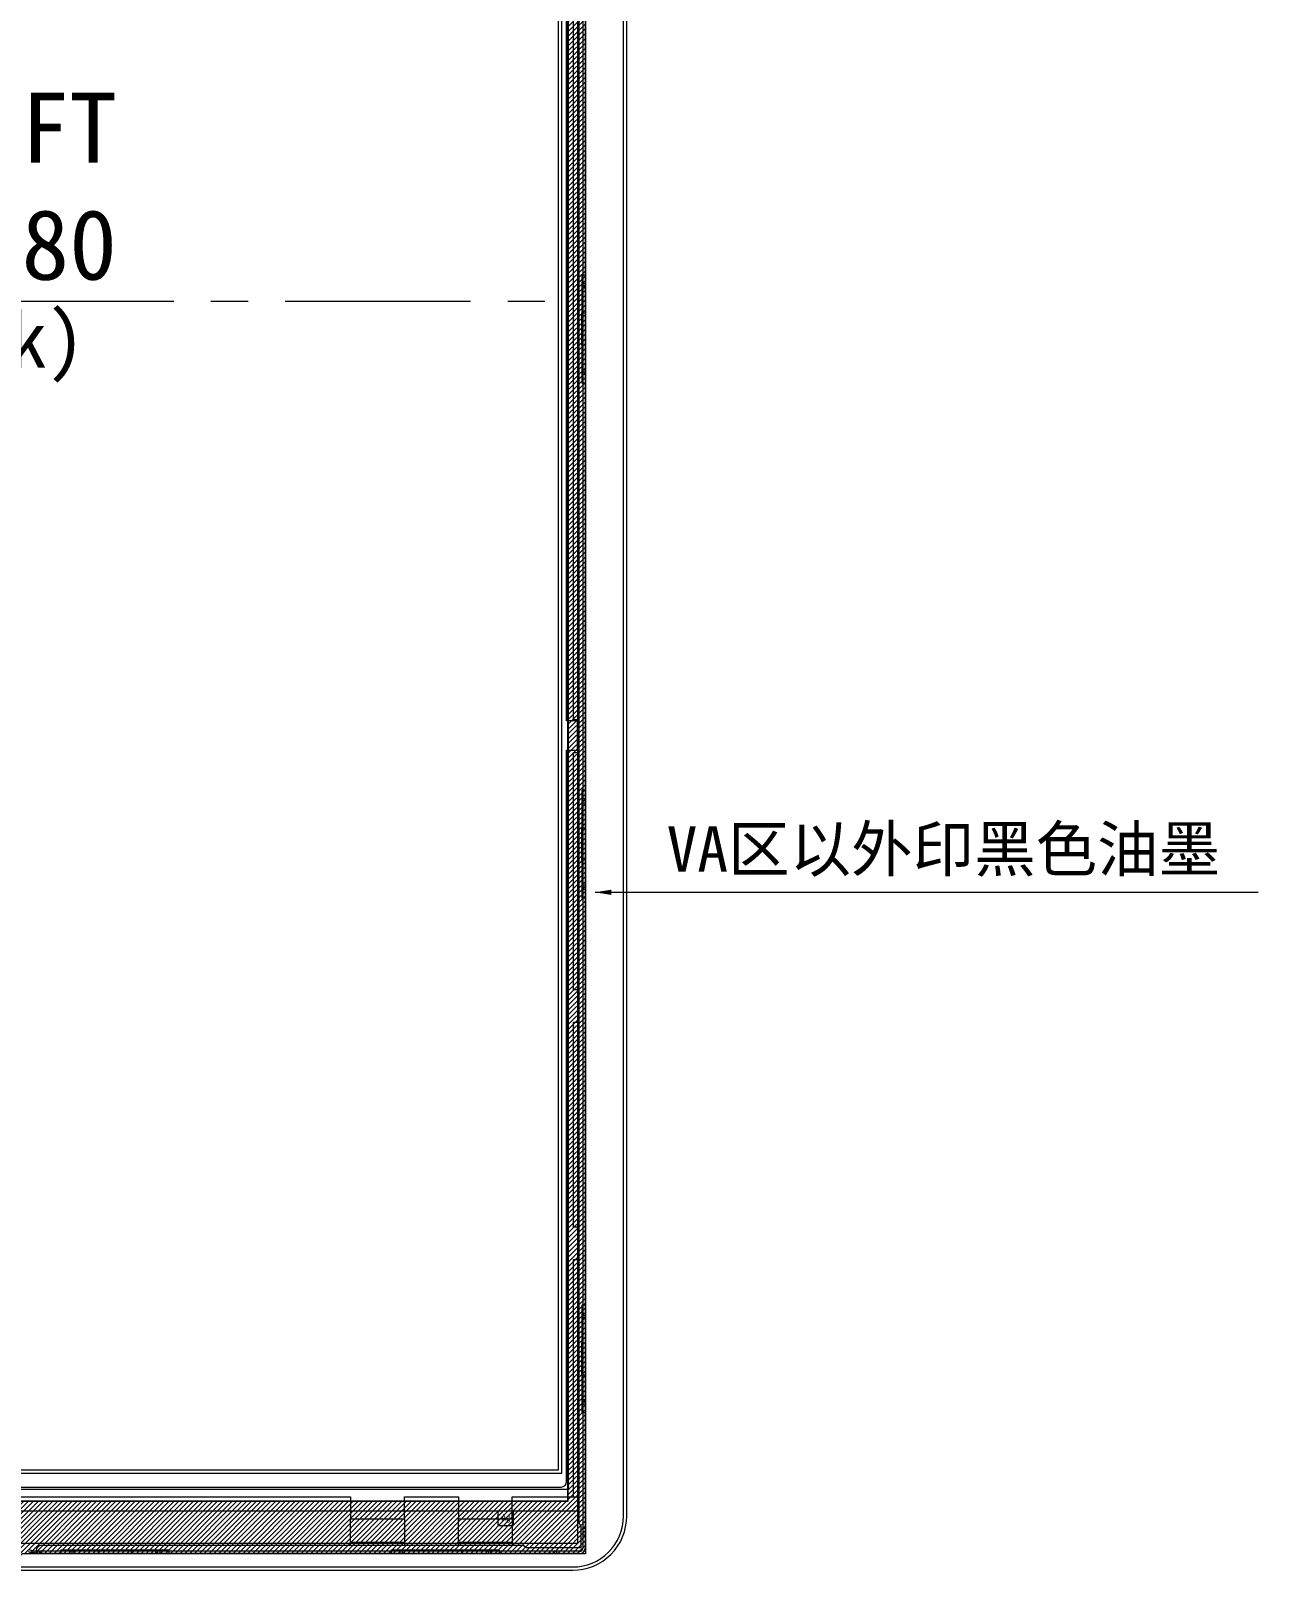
# Model space of a CAD drawing. Header units: millimetres. Extents: x 964 to 1969, y -17351 to -16641.
# Drawn here: x 1374.5 to 1488.2, y -17071.7 to -16929.1 of the extents above; entities that cross this region are included whole.
import ezdxf
from ezdxf.enums import TextEntityAlignment as Align

# ---------------------------------------------------------------- set-up
doc = ezdxf.new("R2010")
doc.units = ezdxf.units.MM
doc.linetypes.add('CENTER', pattern=[50.8, 31.75, -6.35, 6.35, -6.35])
doc.layers.get('0').update_dxf_attribs({"lineweight": 20})
for name, color, linetype, lineweight in [('aa.drawing', 8, 'Continuous', 100), ('chip_btm.drawing', 9, 'Continuous', 100), ('chip_top.drawing', 3, 'Continuous', 100), ('DIM（标注）', 3, 'Continuous', 9), ('GE.drawing', 6, 'Continuous', 100), ('text.drawing', 1, 'Continuous', 100), ('胶框', 7, 'Continuous', 18)]:
    doc.layers.add(name, color=color, linetype=linetype, lineweight=lineweight)
doc.styles.add('ROMANS', font='ROMANS.shx')
doc.styles.add('宋体', font='')
doc.styles.add('文字', font='')
doc.styles.get('宋体').set_extended_font_data('SimSun')
doc.styles.get('文字').set_extended_font_data('SimSun')
doc.dimstyles.new('DIM', dxfattribs={"dimtxt": 2, "dimasz": 1.5, "dimexe": 0.5, "dimexo": 0.5, "dimgap": 0.5, "dimtad": 0, "dimzin": 9, "dimdsep": 46, "dimtxsty": 'ROMANS', "dimcen": 0, "dimclrd": 3, "dimclre": 3, "dimclrt": 2, "dimadec": 0, "dimazin": 0, "dimtp": 0.01, "dimtm": 0.01, "dimtfac": 0.8, "dimtmove": 0, "dimatfit": 3, "dimfxl": 1, "dimtolj": 1, "dimlwd": 18, "dimlwe": 18, "dimarcsym": 0})

# ---------------------------------------------------------------- blocks, each defined once
blk = doc.blocks.new('afwe322323f')
at = {"color": 7}
for p, q in [((311.04, 1128.84), (311.04, 1091.12)), ((310.74, 1091.12), (310.74, 1081.12)), ((311.04, 1091.12), (310.74, 1091.12)), ((311.04, 1081.12), (310.74, 1081.12)), ((311.04, 1081.12), (311.04, 1043.4)), ((310.74, 1043.4), (310.74, 1033.4)), ((311.04, 1043.4), (310.74, 1043.4)), ((311.04, 1033.4), (310.74, 1033.4)), ((311.04, 1033.4), (311.04, 995.68)), ((310.74, 995.68), (310.74, 985.68)), ((311.04, 995.68), (310.74, 995.68)), ((311.04, 985.68), (310.74, 985.68)), ((311.04, 985.68), (311.04, 973.16)), ((260.66, 973.42), (305.29, 973.42)), ((272.45, 972.96), (262.45, 972.96)), ((262.45, 972.96), (262.45, 972.66)), ((272.45, 972.96), (272.45, 972.66)), ((294.29, 973.66), (289.29, 973.66)), ((303.07, 972.96), (293.07, 972.96)), ((293.07, 972.96), (293.07, 972.66)), ((304.29, 973.66), (299.29, 973.66)), ((303.07, 972.96), (303.07, 972.66)), ((260.16, 972.92), (260.16, 972.66)), ((262.45, 972.66), (260.16, 972.66)), ((293.07, 972.66), (272.45, 972.66)), ((310.54, 972.66), (303.07, 972.66))]:
    blk.add_line(p, q, dxfattribs=at)
blk.add_lwpolyline([(192.49, 977.92), (289.29, 977.92), (289.29, 975.86), (294.29, 975.86), (294.29, 977.92), (299.29, 977.92), (299.29, 975.86), (304.29, 975.86), (304.29, 977.92), (309.97, 977.92), (309.97, 999.9), (310.47, 999.9), (310.47, 1002.9), (309.97, 1002.9), (309.97, 1021.9), (310.47, 1021.9), (310.47, 1024.9), (309.97, 1024.9), (309.97, 1046.9), (310.47, 1046.9), (310.47, 1049.9), (309.97, 1049.9), (309.97, 1148.74)], dxfattribs=at)
for points in [[(309.47, 1197.89), (172.31, 1197.89), (172.31, 978.62), (309.47, 978.62)], [(310.74, 1087.62), (311.04, 1087.62), (311.04, 1084.62), (310.74, 1084.62)], [(310.74, 1039.9), (311.04, 1039.9), (311.04, 1036.9), (310.74, 1036.9)], [(310.74, 992.18), (311.04, 992.18), (311.04, 989.18), (310.74, 989.18)], [(265.95, 972.96), (268.95, 972.96), (268.95, 972.66), (265.95, 972.66)], [(296.57, 972.96), (299.57, 972.96), (299.57, 972.66), (296.57, 972.66)]]:
    blk.add_lwpolyline(points, close=True, dxfattribs=at)
blk.add_arc((310.54, 973.16), 0.5, 270, 360, dxfattribs=at)
at = {"layer": 'DIM（标注）', "color": 7}
for p, q in [((309.97, 977.92), (310.47, 977.92)), ((294.29, 975.86), (294.29, 973.42)), ((304.29, 975.86), (304.29, 973.42))]:
    blk.add_line(p, q, dxfattribs=at)
at = {"layer": '胶框', "lineweight": 0}
for p, q in [((309.47, 1197.89), (309.47, 978.62)), ((310.47, 1026.09), (310.47, 1153.86)), ((310.47, 1011.09), (310.47, 1026.09)), ((310.47, 996.09), (310.47, 1011.09)), ((310.47, 975.48), (310.47, 996.09)), ((172.31, 978.62), (309.47, 978.62)), ((289.29, 973.42), (289.29, 975.86)), ((299.29, 973.42), (299.29, 975.86)), ((310.47, 975.48), (310.67, 975.11)), ((310.67, 973.22), (310.67, 975.11)), ((304.29, 973.42), (305.29, 973.42)), ((305.29, 973.42), (305.59, 973.22)), ((305.59, 973.22), (310.67, 973.22)), ((260.16, 972.66), (259.66, 972.81))]:
    blk.add_line(p, q, dxfattribs=at)
blk.add_arc((260.66, 972.92), 0.5, 90, 180, dxfattribs=at)
blk = doc.blocks.new('afww2323f2f')
at = {"color": 6}
for p, q in [((1234.53, 345.64), (1234.53, 119.74)), ((1234.73, 345.64), (1234.73, 119.74)), ((1234.73, 236.9), (1234.53, 236.9)), ((1234.73, 236.7), (1234.53, 236.7)), ((1234.73, 236.5), (1234.53, 236.5)), ((1234.73, 228.9), (1234.53, 228.9)), ((1234.73, 228.7), (1234.53, 228.7)), ((1234.73, 228.5), (1234.53, 228.5)), ((1234.73, 189.18), (1234.53, 189.18)), ((1234.73, 188.98), (1234.53, 188.98)), ((1234.73, 188.78), (1234.53, 188.78)), ((1234.73, 181.18), (1234.53, 181.18)), ((1234.73, 180.98), (1234.53, 180.98)), ((1234.73, 180.78), (1234.53, 180.78)), ((1234.73, 141.46), (1234.53, 141.46)), ((1234.73, 141.26), (1234.53, 141.26)), ((1234.73, 141.06), (1234.53, 141.06)), ((1234.73, 133.46), (1234.53, 133.46)), ((1234.73, 133.26), (1234.53, 133.26)), ((1234.73, 133.06), (1234.53, 133.06)), ((1234.73, 121.54), (1234.53, 121.54)), ((1234.73, 121.24), (1234.53, 121.24)), ((1234.73, 120.94), (1234.53, 120.94)), ((1183.65, 119.24), (1183.15, 119.39)), ((1183.18, 119.59), (1183.68, 119.44)), ((1183.64, 119.45), (1183.64, 119.24)), ((1234.23, 119.24), (1183.65, 119.24)), ((1234.23, 119.44), (1183.68, 119.44)), ((1183.94, 119.44), (1183.94, 119.24)), ((1184.14, 119.44), (1184.14, 119.24)), ((1184.34, 119.44), (1184.34, 119.24)), ((1186.94, 119.44), (1186.94, 119.24)), ((1187.14, 119.44), (1187.14, 119.24)), ((1187.34, 119.44), (1187.34, 119.24)), ((1194.94, 119.24), (1194.94, 119.44)), ((1195.14, 119.24), (1195.14, 119.44)), ((1195.34, 119.24), (1195.34, 119.44)), ((1217.56, 119.44), (1217.56, 119.24)), ((1217.76, 119.44), (1217.76, 119.24)), ((1217.96, 119.44), (1217.96, 119.24)), ((1225.56, 119.44), (1225.56, 119.24)), ((1225.76, 119.44), (1225.76, 119.24)), ((1225.96, 119.44), (1225.96, 119.24)), ((1231.46, 119.44), (1231.46, 119.24)), ((1231.76, 119.44), (1231.76, 119.24)), ((1232.06, 119.44), (1232.06, 119.24))]:
    blk.add_line(p, q, dxfattribs=at)
for radius in [0.5, 0.3]:
    blk.add_arc((1234.23, 119.74), radius, 270, 360, dxfattribs=at)
blk = doc.blocks.new('fwe23232f')
at = {"color": 7}
for p, q in [((1197.33, 304.26), (1197.33, 403.4)), ((1198.33, 304.26), (1197.33, 304.26)), ((1198.33, 301.56), (1198.33, 304.26)), ((1197.33, 233.77), (1197.33, 301.56)), ((1197.33, 301.56), (1198.33, 301.56)), ((1060.97, 233.27), (1196.83, 233.27))]:
    blk.add_line(p, q, dxfattribs=at)
blk.add_arc((1196.83, 233.77), 0.5, 270, 0, dxfattribs=at)

msp = doc.modelspace()

# ---------------------------------------------------------------- hatches: boundary and pattern name
at = {"lineweight": 5}
h = msp.add_hatch(dxfattribs=at)
h.set_pattern_fill('ANSI31', color=5, scale=0.1)
h.set_pattern_definition([(45, (-476.60505, -815.6198), (-0.224506403, 0.224506403), [])])
h.paths.add_polyline_path([(1425.893, -16843.234), (1285.533, -16843.234), (1285.533, -17070.194), (1319.751, -17070.194), (1320.586, -17071.029), (1372.837, -17071.029), (1373.672, -17070.194), (1425.893, -17070.194)])
h.paths.add_polyline_path([(1287.163, -17065.364), (1287.163, -16844.864), (1424.263, -16844.864), (1424.263, -17065.364)], flags=16)

# ---------------------------------------------------------------- linework, layer by layer
at = {"color": 8}
msp.add_lwpolyline([(1286.713, -17071.722), (1424.713, -17071.722, 0.4142136), (1429.713, -17066.722), (1429.713, -16841.522, 0.4142136), (1424.713, -16836.522), (1286.713, -16836.522, 0.4142136), (1281.713, -16841.522), (1281.713, -17066.722, 0.4142136)], format="xyb", close=True, dxfattribs=at)
at = {"color": 7, "true_color": 0xffffff}
msp.add_lwpolyline([(1429.413, -16842.852), (1429.413, -16841.522, 0.4142136), (1424.713, -16836.822), (1286.713, -16836.822, 0.4142136), (1282.013, -16841.522), (1282.013, -17066.722, 0.4142136), (1286.713, -17071.422), (1424.713, -17071.422, 0.4142136), (1429.413, -17066.722), (1429.413, -16848.852, -0.4142136), (1429.913, -16848.352), (1433.913, -16848.352, 0.4142136), (1434.413, -16847.852), (1434.413, -16843.852, 0.4142136), (1433.913, -16843.352), (1429.913, -16843.352, -0.4142136)], format="xyb", close=True, dxfattribs=at)
at = {"color": 5, "lineweight": 5}
msp.add_lwpolyline([(1319.751, -17070.194), (1285.533, -17070.194), (1285.533, -16843.234), (1425.893, -16843.234), (1425.893, -17070.194), (1373.672, -17070.194), (1372.837, -17071.029), (1320.586, -17071.029), (1319.751, -17070.194)], dxfattribs=at)
msp.add_lwpolyline([(1287.163, -16844.864), (1424.263, -16844.864), (1424.263, -17065.364), (1287.163, -17065.364)], close=True, dxfattribs=at)
at = {"color": 2, "lineweight": 5}
msp.add_lwpolyline([(1287.213, -16844.914), (1424.213, -16844.914), (1424.213, -17065.314), (1287.213, -17065.314)], close=True, dxfattribs=at)
at = {"color": 251, "true_color": 0x636466}
msp.add_lwpolyline([(1287.713, -17062.722), (1423.713, -17062.722), (1423.713, -16845.522), (1287.713, -16845.522)], close=True, dxfattribs=at)
at = {"layer": 'aa.drawing', "color": 1, "linetype": 'CENTER', "lineweight": 5, "ltscale": 0.54144}
msp.add_line((1288.033, -16954.122), (1423.393, -16954.122), dxfattribs=at)
at = {"layer": 'aa.drawing', "color": 1, "linetype": 'Continuous', "lineweight": 5}
msp.add_lwpolyline([(1288.033, -17062.41), (1423.393, -17062.41), (1423.393, -16845.834), (1288.033, -16845.834)], close=True, dxfattribs=at)
at = {"layer": 'chip_btm.drawing', "color": 4, "linetype": 'Continuous', "lineweight": 5}
msp.add_lwpolyline([(1286.233, -17069.21), (1425.193, -17069.21), (1425.193, -16844.034), (1286.233, -16844.034)], close=True, dxfattribs=at)
at = {"layer": 'chip_top.drawing', "color": 125, "linetype": 'Continuous', "lineweight": 5}
msp.add_lwpolyline([(1286.233, -17066.21), (1425.193, -17066.21), (1425.193, -16844.034), (1286.233, -16844.034)], close=True, dxfattribs=at)
msp.add_lwpolyline([(1286.233, -17066.21), (1425.193, -17066.21), (1425.193, -16844.034), (1286.233, -16844.034)], close=True, dxfattribs=at)
at = {"layer": 'chip_top.drawing', "color": 4, "linetype": 'Continuous', "lineweight": 5}
msp.add_lwpolyline([(1286.233, -17066.21), (1425.193, -17066.21), (1425.193, -16844.034), (1286.233, -16844.034)], close=True, dxfattribs=at)
at = {"layer": 'GE.drawing', "color": 4, "linetype": 'Continuous', "lineweight": 5}
msp.add_lwpolyline([(1417.843, -17067.61), (1417.793, -17067.56), (1417.793, -17066.26), (1417.843, -17066.21), (1419.143, -17066.21), (1419.193, -17066.26), (1419.193, -17067.56), (1419.143, -17067.61)], close=True, dxfattribs=at)

# ---------------------------------------------------------------- block references
at = {"layer": 'DIM（标注）', "color": 7}
for name, p in [('afwe322323f', (1114.823, -18042.828)), ('afww2323f2f', (191.132, -17189.406)), ('fwe23232f', (226.814, -17297.281))]:
    msp.add_blockref(name, p, dxfattribs=at)

# ---------------------------------------------------------------- texts
at = {"color": 6, "linetype": 'ByBlock', "lineweight": 5, "attachment_point": 1, "style": '文字'}
for s, insert, char_height, width in [('{\\C1;10.1"IPS TFT\\P800*RGB*1280}', (1329.404, -16934.791), 6.5, 81.56482), ("{\\C1;(ALL O'clock)}", (1333.523, -16955.072), 5.2, 63.25755)]:
    msp.add_mtext(s, dxfattribs=dict(at, insert=insert, char_height=char_height, width=width))
at = {"insert": (1433.417, -17002.791), "char_height": 4.18026, "attachment_point": 1, "style": '宋体'}
msp.add_mtext_dynamic_manual_height_columns('{\\C7;VA区以外印黑色油墨}', width=55.09038, gutter_width=15, heights=[0], dxfattribs=at)
at = {"layer": 'text.drawing', "color": 4, "linetype": 'Continuous', "lineweight": 5, "style": '宋体'}
msp.add_text('Ag', height=0.6, dxfattribs=at).set_placement((1418.527, -17066.822), align=Align.MIDDLE_CENTER)

# ---------------------------------------------------------------- leaders
at = {"color": 251, "true_color": 0x636466}
msp.add_leader([(1426.797, -17008.899), (1488.243, -17008.899)], dimstyle='DIM', override={"dimtxt": 4, "dimgap": 0.5, "dimtad": 0, "dimfxl": 0.8}, dxfattribs=at)

doc.saveas('drawing.dxf')
